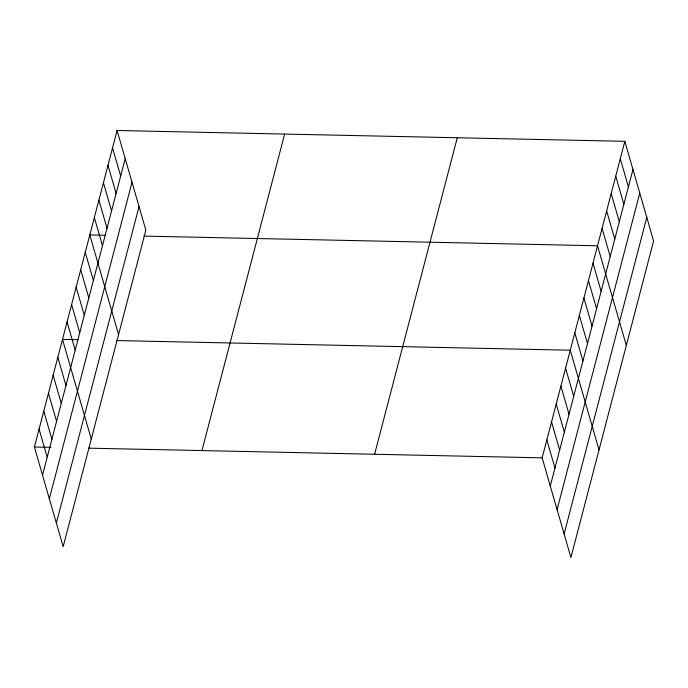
<?xml version="1.0" encoding="UTF-8"?>
<svg xmlns="http://www.w3.org/2000/svg" width="688" height="688" viewBox="0 0 688 688"><rect width="100%" height="100%" fill="white"/><g stroke="black" fill="none" stroke-linecap="round" stroke-linejoin="round"><path stroke-width="1.03" d="M117.08 130.496L145.847 230.162L63.167 546.676L34.4 447.011L117.08 130.496L624.833 141.324L653.6 240.989L570.92 557.504L542.153 457.838L624.833 141.324M42.527 475.176L125.207 158.661M49.338 498.766L132.019 182.26M56.356 523.078L139.036 206.563M201.962 450.588L284.643 134.074M374.59 454.269L457.279 137.755M550.28 486.003L632.96 169.489M557.091 509.593L639.771 193.087M564.108 533.905L646.789 217.391M105.41 235.279L89.793 234.952L118.56 334.609M143.912 236.104L597.545 245.779L626.312 345.436M78.122 339.734L62.513 339.399L91.28 439.056M116.633 340.551L570.266 350.226L599.033 449.883M34.4 447.011L51.05 447.363M88.52 448.163L542.153 457.838M620.284 158.739L628.419 186.895M615.743 176.145L623.87 204.302M611.193 193.552L619.32 221.717M606.644 210.958L614.771 239.123M602.095 228.364L610.222 256.529M593.004 263.186L601.131 291.342M588.455 280.592L596.582 308.757M583.906 297.999L592.033 326.164M579.356 315.405L587.492 343.57M574.815 332.82L582.942 360.976M565.579 368.157L573.706 396.322M560.892 386.097L569.019 414.253M556.205 404.028L564.341 432.193M551.527 421.968L559.654 450.133M546.84 439.899L554.967 468.064M112.531 147.911L120.667 176.068M107.99 165.318L116.117 193.483M103.441 182.724L111.568 210.889M98.891 200.131L107.018 228.296M94.342 217.537L102.469 245.702M85.252 252.358L93.379 280.515M80.702 269.765L88.829 297.93M76.153 287.171L84.28 315.336M71.604 304.578L79.739 332.743M67.063 321.993L75.19 350.149M57.826 357.33L65.953 385.495M53.139 375.27L61.266 403.435M48.452 393.201L56.588 421.366M43.774 411.14L51.901 439.305M39.087 429.08L47.214 457.236"/></g></svg>
